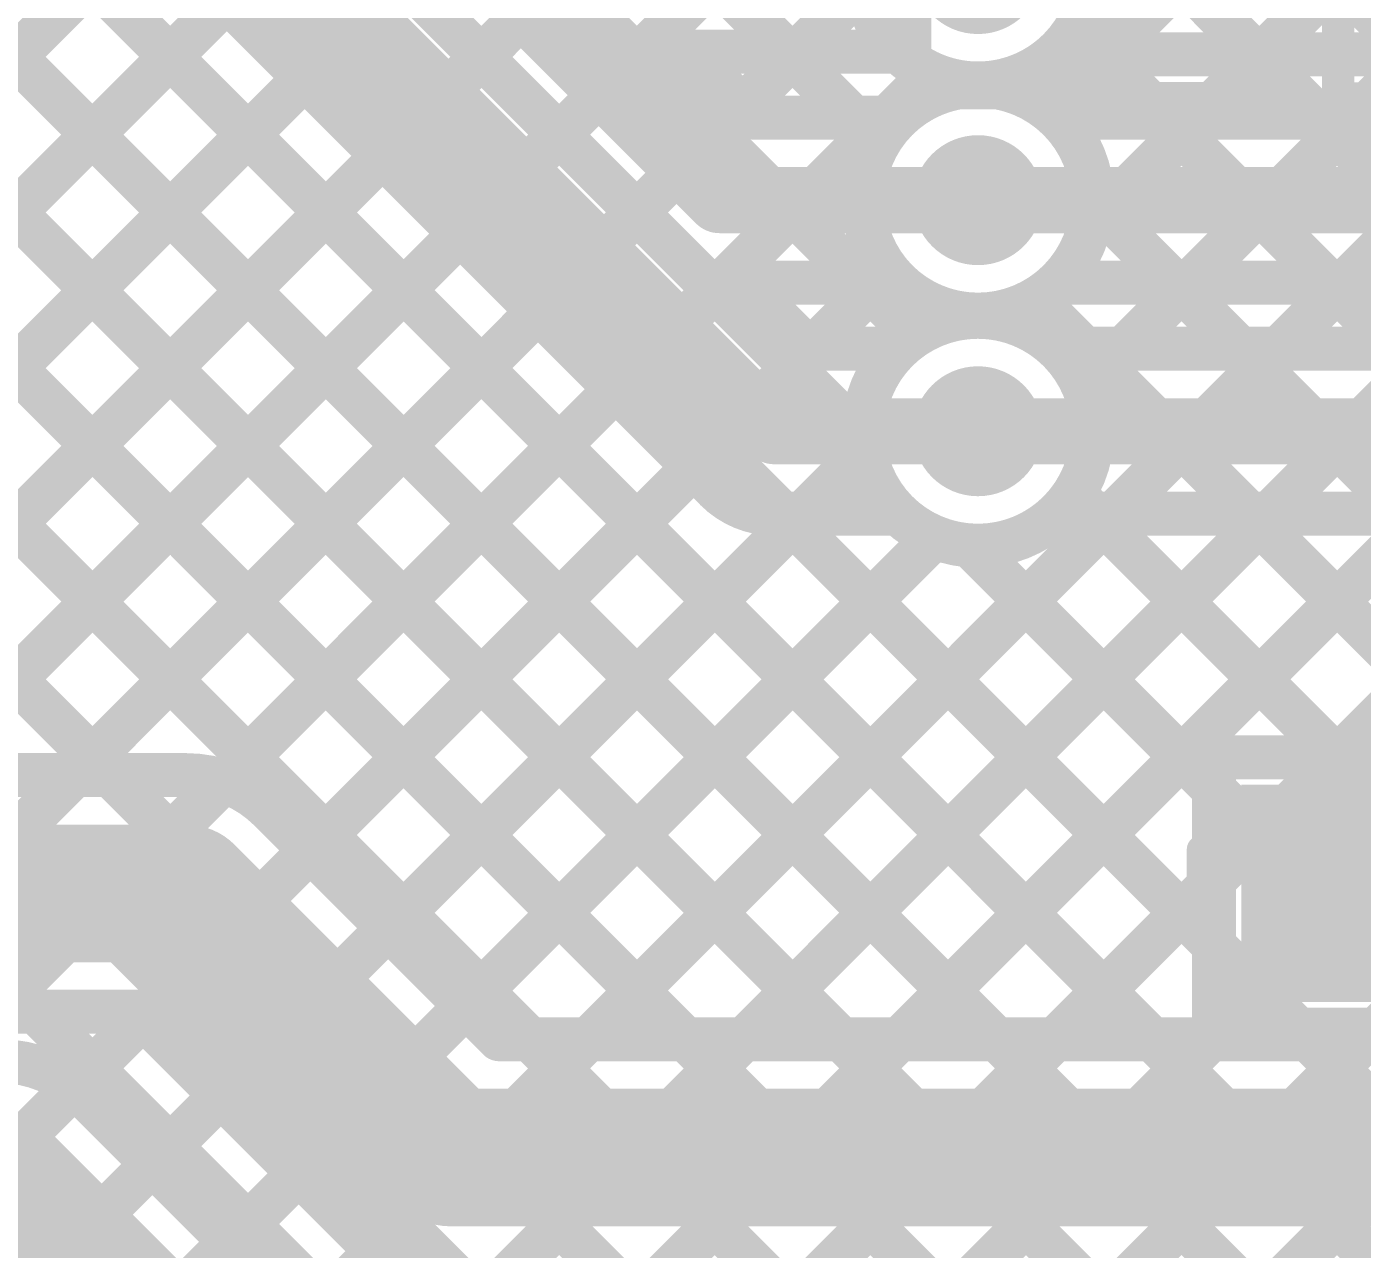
# Model space of a CAD drawing. Header units: millimetres. Extents: x -0.08 to 7.12, y -0.08 to 3.98.
# Drawn here: x 3.2941 to 3.5369, y 1.9933 to 2.2155 of the extents above; entities that cross this region are included whole.
import ezdxf

# ---------------------------------------------------------------- set-up
doc = ezdxf.new("R2010")
doc.units = ezdxf.units.MM
doc.header["$MEASUREMENT"] = 0
for name, color, linetype in [('BottomLayer', 5, 'Continuous'), ('TopLayer', 1, 'Continuous'), ('TopOverlay', 2, 'Continuous'), ('TopPaste', 8, 'Continuous'), ('TopSolder', 216, 'Continuous'), ('ViaHoleLayer', 16, 'Continuous')]:
    doc.layers.add(name, color=color, linetype=linetype)
doc.styles.add('Arial', font='', dxfattribs={"height": 0.2})
doc.styles.get('Arial').set_extended_font_data('Arial')

# ---------------------------------------------------------------- blocks, each defined once
blk = doc.blocks.new('SOP_4_2_54_31')
at = {"layer": 'TopLayer'}
blk.add_hatch(color=1, dxfattribs=at).paths.add_polyline_path([(-0.15157, 0.06575), (-0.09449, 0.06575), (-0.09449, 0.03425), (-0.15157, 0.03425)])
at = {"layer": 'TopPaste'}
blk.add_hatch(color=8, dxfattribs=at).paths.add_polyline_path([(-0.15157, 0.06575), (-0.09449, 0.06575), (-0.09449, 0.03425), (-0.15157, 0.03425)])
at = {"layer": 'TopSolder'}
blk.add_hatch(color=216, dxfattribs=at).paths.add_polyline_path([(-0.15557, 0.06975), (-0.09049, 0.06975), (-0.09049, 0.03025), (-0.15557, 0.03025)])
at = {"layer": 'TopOverlay', "const_width": 0.005}
for points in [[(-0.163, 0.048), (-0.163, 0.058)], [(-0.163, 0.058), (-0.158, 0.053)], [(-0.163, 0.048), (-0.158, 0.053)]]:
    blk.add_lwpolyline(points, dxfattribs=at)
at = {"layer": 'TopOverlay', "const_width": 0.0025}
for points in [[(-0.16425, 0.058, 1), (-0.16175, 0.058, 1)], [(-0.16425, 0.058, 1), (-0.16175, 0.058, 1)], [(-0.15925, 0.053, 1), (-0.15675, 0.053, 1)], [(-0.15925, 0.053, 1), (-0.15675, 0.053, 1)], [(-0.16425, 0.048, 1), (-0.16175, 0.048, 1)], [(-0.16425, 0.048, 1), (-0.16175, 0.048, 1)]]:
    blk.add_lwpolyline(points, format="xyb", close=True, dxfattribs=at)

msp = doc.modelspace()

# ---------------------------------------------------------------- hatches: boundary and pattern name
at = {"layer": 'BottomLayer'}
h = msp.add_hatch(color=5, dxfattribs=at)
edge = h.paths.add_edge_path()
edge.add_arc((3.467, 2.226), 0.01181, 0, 360)
h = msp.add_hatch(color=5, dxfattribs=at)
edge = h.paths.add_edge_path()
edge.add_arc((3.467, 2.184), 0.01181, 0, 360)
h = msp.add_hatch(color=5, dxfattribs=at)
edge = h.paths.add_edge_path()
edge.add_arc((3.467, 2.142), 0.01181, 0, 360)
at = {"layer": 'TopLayer'}
h = msp.add_hatch(color=1, dxfattribs=at)
edge = h.paths.add_edge_path()
edge.add_arc((3.467, 2.226), 0.01181, 0, 360)
h = msp.add_hatch(color=1, dxfattribs=at)
edge = h.paths.add_edge_path()
edge.add_arc((3.467, 2.184), 0.01181, 0, 360)
h = msp.add_hatch(color=1, dxfattribs=at)
edge = h.paths.add_edge_path()
edge.add_arc((3.467, 2.142), 0.01181, 0, 360)
at = {"layer": 'ViaHoleLayer'}
h = msp.add_hatch(color=16, dxfattribs=at)
edge = h.paths.add_edge_path()
edge.add_arc((3.467, 2.184), 0.00591, 0, 360)
h = msp.add_hatch(color=16, dxfattribs=at)
edge = h.paths.add_edge_path()
edge.add_arc((3.467, 2.142), 0.00591, 0, 360)

# ---------------------------------------------------------------- linework, layer by layer
at = {"layer": 'BottomLayer'}
for points, const_width in [([(2.93561, 2.36832), (3.86893, 1.435)], 0.008), ([(3.14118, 2.05935), (3.32233, 2.2405)], 0.008), ([(3.15532, 2.04521), (3.35061, 2.2405)], 0.008), ([(3.16947, 2.03107), (3.3789, 2.2405)], 0.008), ([(3.17657, 2.2405), (3.94311, 1.47395)], 0.008), ([(3.18361, 2.01692), (3.40718, 2.2405)], 0.008), ([(3.20485, 2.2405), (3.94311, 1.50224)], 0.008), ([(3.23314, 2.2405), (3.94311, 1.53052)], 0.008), ([(3.26142, 2.2405), (3.94311, 1.55881)], 0.008), ([(3.2897, 2.2405), (3.94311, 1.58709)], 0.008), ([(3.31799, 2.2405), (3.94311, 1.61537)], 0.008), ([(3.34627, 2.2405), (3.44624, 2.14053)], 0.008), ([(3.37456, 2.2405), (3.45563, 2.15943)], 0.008), ([(3.40284, 2.2405), (3.44896, 2.19438)], 0.008), ([(3.15092, 2.23787), (3.94311, 1.44567)], 0.008), ([(3.19775, 2.00278), (3.43144, 2.23648)], 0.008), ([(3.13677, 2.22372), (3.9255, 1.435)], 0.008), ([(3.21189, 1.98864), (3.44639, 2.22314)], 0.008), ([(3.48004, 2.20022), (3.49032, 2.2105)], 0.008), ([(3.48089, 2.2105), (3.72003, 2.2105)], 0.008), ([(3.48941, 2.2105), (3.50091, 2.199)], 0.008), ([(3.5071, 2.199), (3.5186, 2.2105)], 0.008), ([(3.51769, 2.2105), (3.52919, 2.199)], 0.008), ([(3.53539, 2.199), (3.54689, 2.2105)], 0.008), ([(3.12519, 2.20702), (3.89721, 1.435)], 0.008), ([(3.22603, 1.9745), (3.45853, 2.20699)], 0.008), ([(3.48143, 2.199), (3.77679, 2.199)], 0.008), ([(3.467, 2.184), (3.783, 2.184)], 0.012), ([(3.24018, 1.96036), (3.45078, 2.17096)], 0.008), ([(3.48143, 2.169), (3.783, 2.169)], 0.008), ([(3.49339, 2.157), (3.50539, 2.169)], 0.008), ([(3.50263, 2.169), (3.51463, 2.157)], 0.008), ([(3.52167, 2.157), (3.53367, 2.169)], 0.008), ([(3.53091, 2.169), (3.54291, 2.157)], 0.008), ([(3.47738, 2.16596), (3.48634, 2.157)], 0.008), ([(3.48143, 2.157), (3.78879, 2.157)], 0.008), ([(3.467, 2.142), (3.795, 2.142)], 0.012), ([(3.25432, 1.94621), (3.4465, 2.1384)], 0.008), ([(3.2826, 1.91793), (3.49167, 2.127)], 0.008), ([(3.29674, 1.90379), (3.51996, 2.127)], 0.008), ([(3.31074, 1.8895), (3.54824, 2.127)], 0.008), ([(3.3151, 1.809), (3.63309, 2.127)], 0.008), ([(3.3151, 1.86557), (3.57653, 2.127)], 0.008), ([(3.3151, 1.83729), (3.60481, 2.127)], 0.008), ([(3.48143, 2.127), (3.795, 2.127)], 0.008), ([(3.48806, 2.127), (3.94311, 1.67194)], 0.008), ([(3.51634, 2.127), (3.94311, 1.70023)], 0.008), ([(3.26846, 1.93207), (3.45913, 2.12274)], 0.008), ([(3.46553, 2.12124), (3.94311, 1.64366)], 0.008), ([(3.3151, 1.78072), (3.64156, 2.10718)], 0.008)]:
    msp.add_lwpolyline(points, dxfattribs=dict(at, const_width=const_width))
at = {"layer": 'BottomLayer', "const_width": 0.008}
for points in [[(3.48089, 2.2105, -2.347067), (3.48193, 2.2405)], [(3.48143, 2.169, -2.349106), (3.48143, 2.199)], [(3.48143, 2.127, -2.349106), (3.48143, 2.157)]]:
    msp.add_lwpolyline(points, format="xyb", dxfattribs=at)
at = {"layer": 'BottomLayer'}
for points, const_width in [([(3.47889, 2.2105, 1), (3.48289, 2.2105, 1)], 0.004), ([(3.47889, 2.2105, 1), (3.48289, 2.2105, 1)], 0.004), ([(3.48741, 2.2105, 1), (3.49141, 2.2105, 1)], 0.004), ([(3.48832, 2.2105, 1), (3.49232, 2.2105, 1)], 0.004), ([(3.51569, 2.2105, 1), (3.51969, 2.2105, 1)], 0.004), ([(3.5166, 2.2105, 1), (3.5206, 2.2105, 1)], 0.004), ([(3.45653, 2.20699, 1), (3.46053, 2.20699, 1)], 0.004), ([(3.47804, 2.20022, 1), (3.48204, 2.20022, 1)], 0.004), ([(3.47943, 2.199, 1), (3.48343, 2.199, 1)], 0.004), ([(3.47943, 2.199, 1), (3.48343, 2.199, 1)], 0.004), ([(3.49891, 2.199, 1), (3.50291, 2.199, 1)], 0.004), ([(3.5051, 2.199, 1), (3.5091, 2.199, 1)], 0.004), ([(3.52719, 2.199, 1), (3.53119, 2.199, 1)], 0.004), ([(3.53339, 2.199, 1), (3.53739, 2.199, 1)], 0.004), ([(3.44696, 2.19438, 1), (3.45096, 2.19438, 1)], 0.004), ([(3.464, 2.184, 1), (3.47, 2.184, 1)], 0.006), ([(3.44878, 2.17096, 1), (3.45278, 2.17096, 1)], 0.004), ([(3.47943, 2.169, 1), (3.48343, 2.169, 1)], 0.004), ([(3.47943, 2.169, 1), (3.48343, 2.169, 1)], 0.004), ([(3.50063, 2.169, 1), (3.50463, 2.169, 1)], 0.004), ([(3.50339, 2.169, 1), (3.50739, 2.169, 1)], 0.004), ([(3.52891, 2.169, 1), (3.53291, 2.169, 1)], 0.004), ([(3.53167, 2.169, 1), (3.53567, 2.169, 1)], 0.004), ([(3.47538, 2.16596, 1), (3.47938, 2.16596, 1)], 0.004), ([(3.45363, 2.15943, 1), (3.45763, 2.15943, 1)], 0.004), ([(3.47943, 2.157, 1), (3.48343, 2.157, 1)], 0.004), ([(3.47943, 2.157, 1), (3.48343, 2.157, 1)], 0.004), ([(3.48434, 2.157, 1), (3.48834, 2.157, 1)], 0.004), ([(3.49139, 2.157, 1), (3.49539, 2.157, 1)], 0.004), ([(3.51263, 2.157, 1), (3.51663, 2.157, 1)], 0.004), ([(3.51967, 2.157, 1), (3.52367, 2.157, 1)], 0.004), ([(3.464, 2.142, 1), (3.47, 2.142, 1)], 0.006), ([(3.44424, 2.14053, 1), (3.44824, 2.14053, 1)], 0.004), ([(3.4445, 2.1384, 1), (3.4485, 2.1384, 1)], 0.004), ([(3.47943, 2.127, 1), (3.48343, 2.127, 1)], 0.004), ([(3.47943, 2.127, 1), (3.48343, 2.127, 1)], 0.004), ([(3.48606, 2.127, 1), (3.49006, 2.127, 1)], 0.004), ([(3.48967, 2.127, 1), (3.49367, 2.127, 1)], 0.004), ([(3.51434, 2.127, 1), (3.51834, 2.127, 1)], 0.004), ([(3.51796, 2.127, 1), (3.52196, 2.127, 1)], 0.004), ([(3.45713, 2.12274, 1), (3.46113, 2.12274, 1)], 0.004), ([(3.46353, 2.12124, 1), (3.46753, 2.12124, 1)], 0.004)]:
    msp.add_lwpolyline(points, format="xyb", close=True, dxfattribs=dict(at, const_width=const_width))
at = {"layer": 'TopLayer'}
for points, const_width in [([(3.48004, 2.20022), (3.71282, 2.433)], 0.008), ([(3.48626, 2.14987), (3.76939, 2.433)], 0.008), ([(3.48723, 2.17913), (3.7411, 2.433)], 0.008), ([(3.14504, 2.38517), (3.4987, 2.0315)], 0.008), ([(3.13089, 2.37102), (3.47042, 2.0315)], 0.008), ([(3.11675, 2.35688), (3.44214, 2.0315)], 0.008), ([(3.10261, 2.34274), (3.41385, 2.0315)], 0.008), ([(3.08847, 2.3286), (3.38557, 2.0315)], 0.008), ([(3.43346, 2.32302), (3.593, 2.16348)], 0.008), ([(3.07433, 2.31446), (3.30928, 2.0795)], 0.008), ([(3.43346, 2.29474), (3.593, 2.13519)], 0.008), ([(3.32111, 2.25089), (3.43, 2.142)], 0.012), ([(3.35261, 2.25139), (3.42, 2.184)], 0.012), ([(3.31051, 2.24028), (3.41939, 2.1314)], 0.008), ([(3.16458, 2.08275), (3.31631, 2.23448)], 0.008), ([(3.39617, 2.0315), (3.593, 2.22833)], 0.008), ([(3.19286, 2.08275), (3.33045, 2.22034)], 0.008), ([(3.48476, 2.21515), (3.593, 2.10691)], 0.008), ([(3.41421, 2.211), (3.45257, 2.211)], 0.008), ([(3.41421, 2.211), (3.42621, 2.199)], 0.008), ([(3.42423, 2.20098), (3.43425, 2.211)], 0.008), ([(3.43234, 2.211), (3.44434, 2.199)], 0.008), ([(3.2179, 2.0795), (3.34459, 2.20619)], 0.008), ([(3.45054, 2.199), (3.45853, 2.20699)], 0.008), ([(3.42446, 2.0315), (3.593, 2.20004)], 0.008), ([(3.42621, 2.199), (3.45257, 2.199)], 0.008), ([(3.24618, 2.0795), (3.35873, 2.19205)], 0.008), ([(3.42, 2.184), (3.467, 2.184)], 0.012), ([(3.48781, 2.18382), (3.59038, 2.08125)], 0.008), ([(3.27447, 2.0795), (3.37288, 2.17791)], 0.008), ([(3.45274, 2.0315), (3.593, 2.17176)], 0.008), ([(3.42421, 2.169), (3.45257, 2.169)], 0.008), ([(3.42421, 2.169), (3.43621, 2.157)], 0.008), ([(3.43682, 2.157), (3.44882, 2.169)], 0.008), ([(3.44606, 2.169), (3.45563, 2.15943)], 0.008), ([(3.47738, 2.16596), (3.56059, 2.08275)], 0.008), ([(3.30275, 2.0795), (3.38702, 2.16377)], 0.008), ([(3.43621, 2.157), (3.45257, 2.157)], 0.008), ([(3.32991, 2.07837), (3.40116, 2.14963)], 0.008), ([(3.43, 2.142), (3.467, 2.142)], 0.012), ([(3.53227, 2.08275), (3.593, 2.14347)], 0.008), ([(3.34564, 2.06582), (3.4153, 2.13548)], 0.008), ([(3.48443, 2.13063), (3.53231, 2.08275)], 0.008), ([(3.35978, 2.05167), (3.4351, 2.127)], 0.008), ([(3.43, 2.127), (3.45257, 2.127)], 0.008), ([(3.43149, 2.127), (3.50989, 2.0486)], 0.008), ([(3.37392, 2.03753), (3.45913, 2.12274)], 0.008), ([(3.46553, 2.12124), (3.50989, 2.07688)], 0.008), ([(3.50989, 2.08275), (3.58498, 2.08275)], 0.008), ([(3.50989, 2.03325), (3.50989, 2.08275)], 0.008), ([(3.2098, 2.0795), (3.32305, 2.0795)], 0.008), ([(3.33825, 2.0732), (3.37995, 2.0315)], 0.008), ([(3.17226, 2.058), (3.32305, 2.058)], 0.025), ([(3.32305, 2.058), (3.37105, 2.01)], 0.025), ([(3.48103, 2.0315), (3.50989, 2.06037)], 0.008), ([(3.2098, 2.0365), (3.31414, 2.0365)], 0.008), ([(3.29571, 2.0365), (3.35271, 1.9795)], 0.008), ([(3.31414, 2.0365), (3.35584, 1.9948)], 0.008), ([(3.30268, 2.02286), (3.31523, 2.03541)], 0.008), ([(3.50989, 2.03325), (3.58498, 2.03325)], 0.008), ([(3.37995, 2.0315), (3.64009, 2.0315)], 0.008), ([(3.30454, 2.0212), (3.34624, 1.9795)], 0.008), ([(3.31692, 2.00882), (3.32937, 2.02127)], 0.008), ([(3.37105, 2.01), (3.649, 2.01)], 0.025), ([(3.09033, 2.006), (3.28933, 2.006)], 0.025), ([(3.28933, 2.006), (3.33733, 1.958)], 0.025), ([(3.33106, 1.99468), (3.34351, 2.00713)], 0.008), ([(3.34521, 1.98053), (3.35776, 1.99309)], 0.008)]:
    msp.add_lwpolyline(points, dxfattribs=dict(at, const_width=const_width))
at = {"layer": 'TopLayer', "const_width": 0.008}
for points in [[(3.48781, 2.226, -0.661143), (3.45257, 2.211)], [(3.45257, 2.199, -0.661143), (3.48781, 2.184)], [(3.48781, 2.184, -0.661143), (3.45257, 2.169)], [(3.45257, 2.157, -0.661143), (3.48781, 2.142)], [(3.48781, 2.142, -0.661143), (3.45257, 2.127)], [(3.43, 2.127, -0.198912), (3.41939, 2.13139)], [(3.43, 2.127, -0.198764), (3.4194, 2.13139)], [(3.32305, 2.0795, -0.198912), (3.33825, 2.0732)], [(3.32305, 2.0795, -0.198912), (3.33825, 2.0732)], [(3.28933, 2.0275, -0.198912), (3.30454, 2.0212)], [(3.28933, 2.0275, -0.198912), (3.30454, 2.0212)], [(3.37105, 1.9885, -0.198912), (3.35584, 1.9948)], [(3.37105, 1.9885, -0.198912), (3.35584, 1.9948)]]:
    msp.add_lwpolyline(points, format="xyb", dxfattribs=at)
at = {"layer": 'TopLayer'}
for points, const_width in [([(3.48276, 2.21515, 1), (3.48676, 2.21515, 1)], 0.004), ([(3.41221, 2.211, 1), (3.41621, 2.211, 1)], 0.004), ([(3.41221, 2.211, 1), (3.41621, 2.211, 1)], 0.004), ([(3.43034, 2.211, 1), (3.43434, 2.211, 1)], 0.004), ([(3.43225, 2.211, 1), (3.43625, 2.211, 1)], 0.004), ([(3.45057, 2.211, 1), (3.45457, 2.211, 1)], 0.004), ([(3.45057, 2.211, 1), (3.45457, 2.211, 1)], 0.004), ([(3.34259, 2.20619, 1), (3.34659, 2.20619, 1)], 0.004), ([(3.45653, 2.20699, 1), (3.46053, 2.20699, 1)], 0.004), ([(3.42223, 2.20098, 1), (3.42623, 2.20098, 1)], 0.004), ([(3.42421, 2.199, 1), (3.42821, 2.199, 1)], 0.004), ([(3.42421, 2.199, 1), (3.42821, 2.199, 1)], 0.004), ([(3.44234, 2.199, 1), (3.44634, 2.199, 1)], 0.004), ([(3.44854, 2.199, 1), (3.45254, 2.199, 1)], 0.004), ([(3.45057, 2.199, 1), (3.45457, 2.199, 1)], 0.004), ([(3.45057, 2.199, 1), (3.45457, 2.199, 1)], 0.004), ([(3.47804, 2.20022, 1), (3.48204, 2.20022, 1)], 0.004), ([(3.35673, 2.19205, 1), (3.36073, 2.19205, 1)], 0.004), ([(3.417, 2.184, 1), (3.423, 2.184, 1)], 0.006), ([(3.417, 2.184, 1), (3.423, 2.184, 1)], 0.006), ([(3.464, 2.184, 1), (3.47, 2.184, 1)], 0.006), ([(3.48581, 2.184, 1), (3.48981, 2.184, 1)], 0.004), ([(3.48581, 2.184, 1), (3.48981, 2.184, 1)], 0.004), ([(3.48581, 2.18382, 1), (3.48981, 2.18382, 1)], 0.004), ([(3.48523, 2.17913, 1), (3.48923, 2.17913, 1)], 0.004), ([(3.37088, 2.17791, 1), (3.37488, 2.17791, 1)], 0.004), ([(3.42221, 2.169, 1), (3.42621, 2.169, 1)], 0.004), ([(3.42221, 2.169, 1), (3.42621, 2.169, 1)], 0.004), ([(3.44406, 2.169, 1), (3.44806, 2.169, 1)], 0.004), ([(3.44682, 2.169, 1), (3.45082, 2.169, 1)], 0.004), ([(3.45057, 2.169, 1), (3.45457, 2.169, 1)], 0.004), ([(3.45057, 2.169, 1), (3.45457, 2.169, 1)], 0.004), ([(3.47538, 2.16596, 1), (3.47938, 2.16596, 1)], 0.004), ([(3.38502, 2.16377, 1), (3.38902, 2.16377, 1)], 0.004), ([(3.45363, 2.15943, 1), (3.45763, 2.15943, 1)], 0.004), ([(3.43421, 2.157, 1), (3.43821, 2.157, 1)], 0.004), ([(3.43421, 2.157, 1), (3.43821, 2.157, 1)], 0.004), ([(3.43482, 2.157, 1), (3.43882, 2.157, 1)], 0.004), ([(3.45057, 2.157, 1), (3.45457, 2.157, 1)], 0.004), ([(3.45057, 2.157, 1), (3.45457, 2.157, 1)], 0.004), ([(3.39916, 2.14963, 1), (3.40316, 2.14963, 1)], 0.004), ([(3.48426, 2.14987, 1), (3.48826, 2.14987, 1)], 0.004), ([(3.427, 2.142, 1), (3.433, 2.142, 1)], 0.006), ([(3.427, 2.142, 1), (3.433, 2.142, 1)], 0.006), ([(3.464, 2.142, 1), (3.47, 2.142, 1)], 0.006), ([(3.48581, 2.142, 1), (3.48981, 2.142, 1)], 0.004), ([(3.48581, 2.142, 1), (3.48981, 2.142, 1)], 0.004), ([(3.4133, 2.13548, 1), (3.4173, 2.13548, 1)], 0.004), ([(3.41739, 2.1314, 1), (3.42139, 2.1314, 1)], 0.004), ([(3.41739, 2.13139, 1), (3.42139, 2.13139, 1)], 0.004), ([(3.4174, 2.13139, 1), (3.4214, 2.13139, 1)], 0.004), ([(3.48243, 2.13063, 1), (3.48643, 2.13063, 1)], 0.004), ([(3.428, 2.127, 1), (3.432, 2.127, 1)], 0.004), ([(3.428, 2.127, 1), (3.432, 2.127, 1)], 0.004), ([(3.428, 2.127, 1), (3.432, 2.127, 1)], 0.004), ([(3.42949, 2.127, 1), (3.43349, 2.127, 1)], 0.004), ([(3.4331, 2.127, 1), (3.4371, 2.127, 1)], 0.004), ([(3.45057, 2.127, 1), (3.45457, 2.127, 1)], 0.004), ([(3.45057, 2.127, 1), (3.45457, 2.127, 1)], 0.004), ([(3.45713, 2.12274, 1), (3.46113, 2.12274, 1)], 0.004), ([(3.46353, 2.12124, 1), (3.46753, 2.12124, 1)], 0.004), ([(3.50789, 2.08275, 1), (3.51189, 2.08275, 1)], 0.004), ([(3.50789, 2.08275, 1), (3.51189, 2.08275, 1)], 0.004), ([(3.53027, 2.08275, 1), (3.53427, 2.08275, 1)], 0.004), ([(3.53031, 2.08275, 1), (3.53431, 2.08275, 1)], 0.004), ([(3.30075, 2.0795, 1), (3.30475, 2.0795, 1)], 0.004), ([(3.30728, 2.0795, 1), (3.31128, 2.0795, 1)], 0.004), ([(3.32105, 2.0795, 1), (3.32505, 2.0795, 1)], 0.004), ([(3.32105, 2.0795, 1), (3.32505, 2.0795, 1)], 0.004), ([(3.32105, 2.0795, 1), (3.32505, 2.0795, 1)], 0.004), ([(3.32791, 2.07837, 1), (3.33191, 2.07837, 1)], 0.004), ([(3.50789, 2.07688, 1), (3.51189, 2.07688, 1)], 0.004), ([(3.33625, 2.0732, 1), (3.34025, 2.0732, 1)], 0.004), ([(3.33625, 2.0732, 1), (3.34025, 2.0732, 1)], 0.004), ([(3.33625, 2.0732, 1), (3.34025, 2.0732, 1)], 0.004), ([(3.3168, 2.058, 1), (3.3293, 2.058, 1)], 0.0125), ([(3.3168, 2.058, 1), (3.3293, 2.058, 1)], 0.0125), ([(3.34364, 2.06582, 1), (3.34764, 2.06582, 1)], 0.004), ([(3.50789, 2.06037, 1), (3.51189, 2.06037, 1)], 0.004), ([(3.35778, 2.05167, 1), (3.36178, 2.05167, 1)], 0.004), ([(3.50789, 2.0486, 1), (3.51189, 2.0486, 1)], 0.004), ([(3.29371, 2.0365, 1), (3.29771, 2.0365, 1)], 0.004), ([(3.31214, 2.0365, 1), (3.31614, 2.0365, 1)], 0.004), ([(3.31214, 2.0365, 1), (3.31614, 2.0365, 1)], 0.004), ([(3.37192, 2.03753, 1), (3.37592, 2.03753, 1)], 0.004), ([(3.31323, 2.03541, 1), (3.31723, 2.03541, 1)], 0.004), ([(3.50789, 2.03325, 1), (3.51189, 2.03325, 1)], 0.004), ([(3.50789, 2.03325, 1), (3.51189, 2.03325, 1)], 0.004), ([(3.37795, 2.0315, 1), (3.38195, 2.0315, 1)], 0.004), ([(3.37795, 2.0315, 1), (3.38195, 2.0315, 1)], 0.004), ([(3.38357, 2.0315, 1), (3.38757, 2.0315, 1)], 0.004), ([(3.39417, 2.0315, 1), (3.39817, 2.0315, 1)], 0.004), ([(3.41185, 2.0315, 1), (3.41585, 2.0315, 1)], 0.004), ([(3.42246, 2.0315, 1), (3.42646, 2.0315, 1)], 0.004), ([(3.44014, 2.0315, 1), (3.44414, 2.0315, 1)], 0.004), ([(3.45074, 2.0315, 1), (3.45474, 2.0315, 1)], 0.004), ([(3.46842, 2.0315, 1), (3.47242, 2.0315, 1)], 0.004), ([(3.47903, 2.0315, 1), (3.48303, 2.0315, 1)], 0.004), ([(3.4967, 2.0315, 1), (3.5007, 2.0315, 1)], 0.004), ([(3.30068, 2.02286, 1), (3.30468, 2.02286, 1)], 0.004), ([(3.30254, 2.0212, 1), (3.30654, 2.0212, 1)], 0.004), ([(3.30254, 2.0212, 1), (3.30654, 2.0212, 1)], 0.004), ([(3.30254, 2.0212, 1), (3.30654, 2.0212, 1)], 0.004), ([(3.32737, 2.02127, 1), (3.33137, 2.02127, 1)], 0.004), ([(3.3648, 2.01, 1), (3.3773, 2.01, 1)], 0.0125), ([(3.3648, 2.01, 1), (3.3773, 2.01, 1)], 0.0125), ([(3.28308, 2.006, 1), (3.29558, 2.006, 1)], 0.0125), ([(3.28308, 2.006, 1), (3.29558, 2.006, 1)], 0.0125), ([(3.31492, 2.00882, 1), (3.31892, 2.00882, 1)], 0.004), ([(3.34151, 2.00713, 1), (3.34551, 2.00713, 1)], 0.004), ([(3.32906, 1.99468, 1), (3.33306, 1.99468, 1)], 0.004), ([(3.35384, 1.9948, 1), (3.35784, 1.9948, 1)], 0.004), ([(3.35384, 1.9948, 1), (3.35784, 1.9948, 1)], 0.004), ([(3.35384, 1.9948, 1), (3.35784, 1.9948, 1)], 0.004), ([(3.35576, 1.99309, 1), (3.35976, 1.99309, 1)], 0.004)]:
    msp.add_lwpolyline(points, format="xyb", close=True, dxfattribs=dict(at, const_width=const_width))

# ---------------------------------------------------------------- block references
msp.add_blockref('SOP_4_2_54_31', (3.67047, 2.008))

# ---------------------------------------------------------------- texts
at = {"layer": 'TopOverlay', "style": 'Arial'}
msp.add_text('LED6', height=0.045, dxfattribs=at).set_placement((3.44753, 2.20051))

doc.saveas('drawing.dxf')
